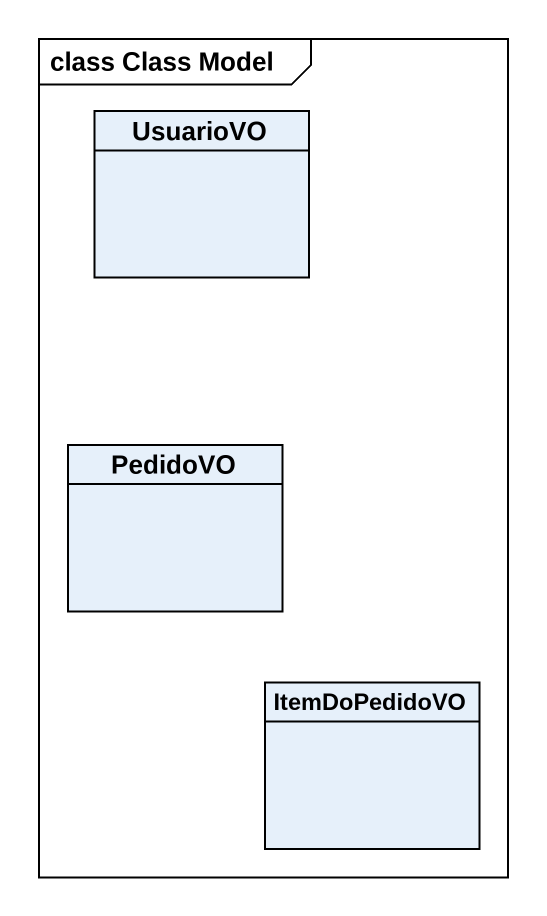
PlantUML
@startuml
mainframe class Class Model
hide circle
hide empty members
class UsuarioVO
class PedidoVO
class ItemDoPedidoVO
@enduml
